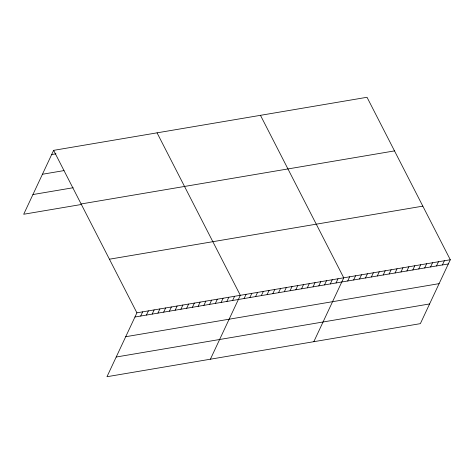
<?xml version="1.0" encoding="UTF-8"?>
<svg xmlns="http://www.w3.org/2000/svg" width="474" height="474" viewBox="0 0 474 474"><rect width="100%" height="100%" fill="white"/><g stroke="black" fill="none" stroke-linecap="round" stroke-linejoin="round"><path stroke-width="0.71" d="M53.633 150.353L136.903 312.822L106.976 376.717L420.367 323.647L450.3 259.752L367.024 97.283L53.633 150.353L23.7 214.248L81.155 204.519M140.689 316.045L142.65 311.851M146.43 315.074L148.398 310.879M152.178 314.102L154.145 309.907M157.925 313.124L159.886 308.93M163.666 312.153L165.633 307.958M169.414 311.181L171.381 306.986M175.161 310.209L177.122 306.014M180.908 309.232L182.869 305.043M186.649 308.26L188.616 304.065M192.397 307.288L194.364 303.093M198.144 306.317L200.105 302.122M203.885 305.345L205.852 301.15M209.632 304.367L211.6 300.178M215.38 303.396L217.341 299.201M221.127 302.424L223.088 298.229M226.868 301.452L228.835 297.257M232.616 300.475L234.583 296.286M210.397 359.209L240.324 295.308L157.054 132.839M244.104 298.531L246.071 294.336M249.851 297.559L251.818 293.365M255.599 296.588L257.56 292.393M261.346 295.61L263.307 291.421M267.087 294.638L269.054 290.444M272.834 293.667L274.802 289.472M278.582 292.695L280.543 288.5M284.323 291.723L286.29 287.528M290.07 290.746L292.037 286.551M295.817 289.774L297.779 285.579M301.565 288.802L303.526 284.607M307.306 287.831L309.273 283.636M313.053 286.853L315.02 282.664M318.801 285.881L320.762 281.686M324.542 284.91L326.509 280.715M330.289 283.938L332.256 279.743M336.036 282.966L337.998 278.771M313.818 341.695L343.745 277.8L260.469 115.324M347.703 280.987L349.664 276.792M353.622 279.986L355.583 275.791M359.541 278.985L361.502 274.79M365.46 277.983L367.427 273.788M371.379 276.976L373.346 272.787M377.298 275.975L379.265 271.78M383.217 274.973L385.184 270.778M389.136 273.972L391.103 269.777M395.061 272.971L397.022 268.776M400.98 271.963L402.941 267.774M406.899 270.962L408.861 266.767M412.818 269.961L414.78 265.766M418.738 268.959L420.699 264.765M424.657 267.958L426.624 263.763M430.576 266.951L432.543 262.762M436.495 265.95L438.462 261.755M442.414 264.948L444.381 260.753M51.666 154.548L55.973 153.813M42.435 174.248L63.984 170.599M32.931 194.547L73.15 187.734M81.113 203.968L394.504 150.898M109.423 259.207L422.82 206.137M136.903 312.822L450.3 259.752M134.942 317.017L448.333 263.947M125.711 336.718L439.108 283.648M116.201 357.017L429.598 303.947"/></g></svg>
